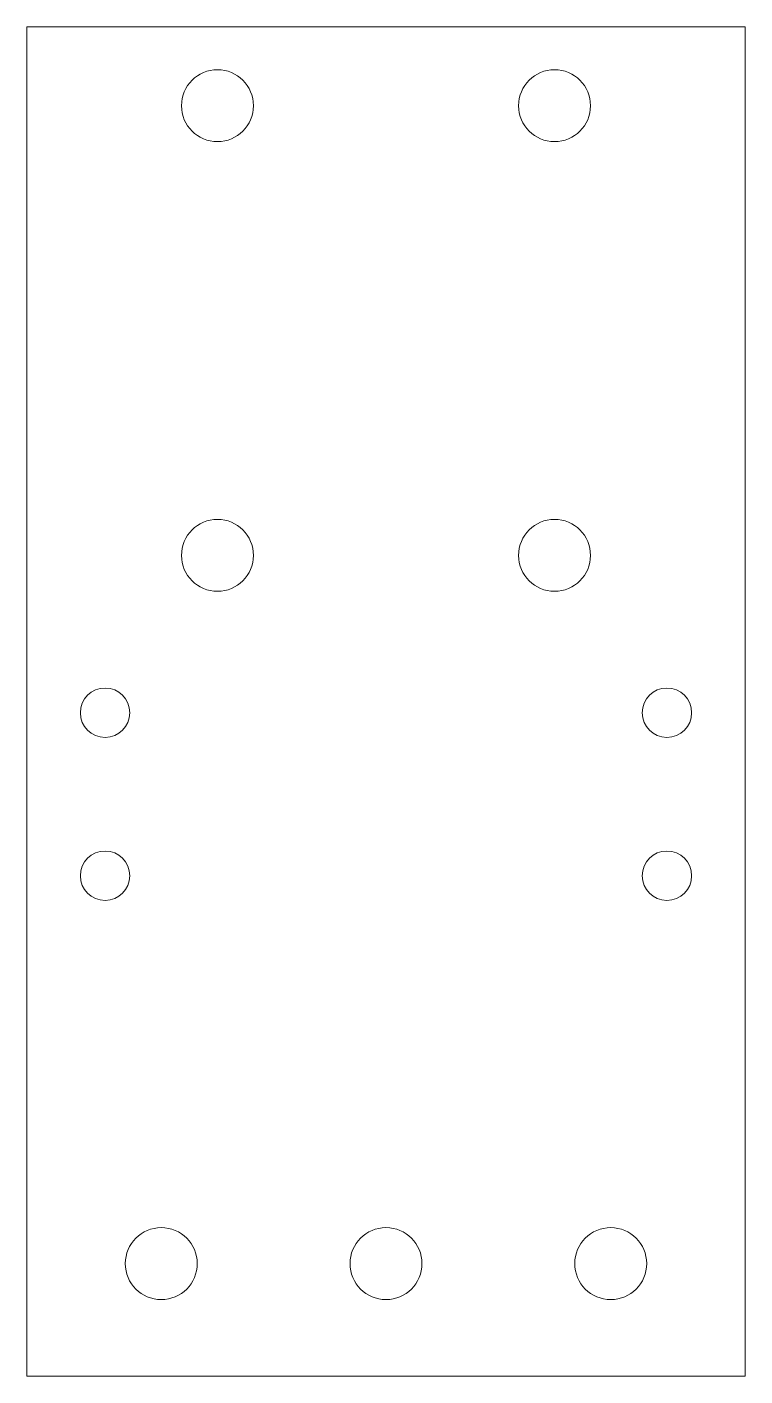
# Model space of a CAD drawing. Header units: millimetres. Extents: x -315.8 to -283.9, y -256.2 to -196.2.
import ezdxf

# ---------------------------------------------------------------- set-up
doc = ezdxf.new("R2010")
doc.units = ezdxf.units.MM
doc.header["$MEASUREMENT"] = 0
doc.layers.add('Layer 1', color=7, linetype='Continuous')

msp = doc.modelspace()

# ---------------------------------------------------------------- linework, layer by layer
at = {"layer": 'Layer 1', "lineweight": 9}
for points in [[(-283.8988, -196.2461), (-283.8988, -196.2461), (-315.8488, -196.2461), (-315.8488, -196.2461)], [(-315.8488, -196.2461), (-315.8488, -196.2461), (-315.8488, -256.2461), (-315.8488, -256.2461)], [(-283.8988, -256.2461), (-283.8988, -256.2461), (-283.8988, -196.2461), (-283.8988, -196.2461)], [(-315.8488, -256.2461), (-315.8488, -256.2461), (-283.8988, -256.2461), (-283.8988, -256.2461)]]:
    msp.add_open_spline(points, degree=3, dxfattribs=at)
for points in [[(-305.7738, -199.7461), (-305.7738, -198.8624), (-306.4901, -198.1461), (-307.3738, -198.1461), (-307.3738, -198.1461), (-308.2575, -198.1461), (-308.9738, -198.8624), (-308.9738, -199.7461), (-308.9738, -199.7461), (-308.9738, -200.6298), (-308.2575, -201.3461), (-307.3738, -201.3461), (-307.3738, -201.3461), (-306.4902, -201.3461), (-305.7738, -200.6298), (-305.7738, -199.7461)], [(-290.7738, -199.7461), (-290.7738, -198.8624), (-291.4901, -198.1461), (-292.3738, -198.1461), (-292.3738, -198.1461), (-293.2575, -198.1461), (-293.9738, -198.8624), (-293.9738, -199.7461), (-293.9738, -199.7461), (-293.9738, -200.6298), (-293.2575, -201.3461), (-292.3738, -201.3461), (-292.3738, -201.3461), (-291.4902, -201.3461), (-290.7738, -200.6298), (-290.7738, -199.7461)], [(-305.7738, -219.7461), (-305.7738, -218.8624), (-306.4901, -218.1461), (-307.3738, -218.1461), (-307.3738, -218.1461), (-308.2575, -218.1461), (-308.9738, -218.8624), (-308.9738, -219.7461), (-308.9738, -219.7461), (-308.9738, -220.6298), (-308.2575, -221.3461), (-307.3738, -221.3461), (-307.3738, -221.3461), (-306.4902, -221.3461), (-305.7738, -220.6298), (-305.7738, -219.7461)], [(-290.7738, -219.7461), (-290.7738, -218.8624), (-291.4901, -218.1461), (-292.3738, -218.1461), (-292.3738, -218.1461), (-293.2575, -218.1461), (-293.9738, -218.8624), (-293.9738, -219.7461), (-293.9738, -219.7461), (-293.9738, -220.6298), (-293.2575, -221.3461), (-292.3738, -221.3461), (-292.3738, -221.3461), (-291.4902, -221.3461), (-290.7738, -220.6298), (-290.7738, -219.7461)], [(-311.2738, -226.7461), (-311.2738, -226.1386), (-311.7663, -225.6461), (-312.3738, -225.6461), (-312.3738, -225.6461), (-312.9813, -225.6461), (-313.4738, -226.1386), (-313.4738, -226.7461), (-313.4738, -226.7461), (-313.4738, -227.3536), (-312.9813, -227.8461), (-312.3738, -227.8461), (-312.3738, -227.8461), (-311.7663, -227.8461), (-311.2738, -227.3536), (-311.2738, -226.7461)], [(-286.2738, -226.7461), (-286.2738, -226.1386), (-286.7663, -225.6461), (-287.3738, -225.6461), (-287.3738, -225.6461), (-287.9813, -225.6461), (-288.4738, -226.1386), (-288.4738, -226.7461), (-288.4738, -226.7461), (-288.4738, -227.3536), (-287.9813, -227.8461), (-287.3738, -227.8461), (-287.3738, -227.8461), (-286.7663, -227.8461), (-286.2738, -227.3536), (-286.2738, -226.7461)], [(-311.2738, -233.9961), (-311.2738, -233.3886), (-311.7663, -232.8961), (-312.3738, -232.8961), (-312.3738, -232.8961), (-312.9813, -232.8961), (-313.4738, -233.3886), (-313.4738, -233.9961), (-313.4738, -233.9961), (-313.4738, -234.6036), (-312.9813, -235.0961), (-312.3738, -235.0961), (-312.3738, -235.0961), (-311.7663, -235.0961), (-311.2738, -234.6036), (-311.2738, -233.9961)], [(-286.2738, -233.9961), (-286.2738, -233.3886), (-286.7663, -232.8961), (-287.3738, -232.8961), (-287.3738, -232.8961), (-287.9813, -232.8961), (-288.4738, -233.3886), (-288.4738, -233.9961), (-288.4738, -233.9961), (-288.4738, -234.6036), (-287.9813, -235.0961), (-287.3738, -235.0961), (-287.3738, -235.0961), (-286.7663, -235.0961), (-286.2738, -234.6036), (-286.2738, -233.9961)], [(-308.2738, -251.2461), (-308.2738, -250.3624), (-308.9901, -249.6461), (-309.8738, -249.6461), (-309.8738, -249.6461), (-310.7575, -249.6461), (-311.4738, -250.3624), (-311.4738, -251.2461), (-311.4738, -251.2461), (-311.4738, -252.1298), (-310.7575, -252.8461), (-309.8738, -252.8461), (-309.8738, -252.8461), (-308.9902, -252.8461), (-308.2738, -252.1298), (-308.2738, -251.2461)], [(-298.2738, -251.2461), (-298.2738, -250.3624), (-298.9901, -249.6461), (-299.8738, -249.6461), (-299.8738, -249.6461), (-300.7575, -249.6461), (-301.4738, -250.3624), (-301.4738, -251.2461), (-301.4738, -251.2461), (-301.4738, -252.1298), (-300.7575, -252.8461), (-299.8738, -252.8461), (-299.8738, -252.8461), (-298.9902, -252.8461), (-298.2738, -252.1298), (-298.2738, -251.2461)], [(-288.2738, -251.2461), (-288.2738, -250.3624), (-288.9901, -249.6461), (-289.8738, -249.6461), (-289.8738, -249.6461), (-290.7575, -249.6461), (-291.4738, -250.3624), (-291.4738, -251.2461), (-291.4738, -251.2461), (-291.4738, -252.1298), (-290.7575, -252.8461), (-289.8738, -252.8461), (-289.8738, -252.8461), (-288.9902, -252.8461), (-288.2738, -252.1298), (-288.2738, -251.2461)]]:
    msp.add_open_spline(points, degree=3, knots=[0, 0, 0, 0, 0.2, 0.2, 0.2, 0.2, 0.4, 0.4, 0.4, 0.4, 0.6, 0.6, 0.6, 0.6, 1, 1, 1, 1], dxfattribs=at)

doc.saveas('drawing.dxf')
